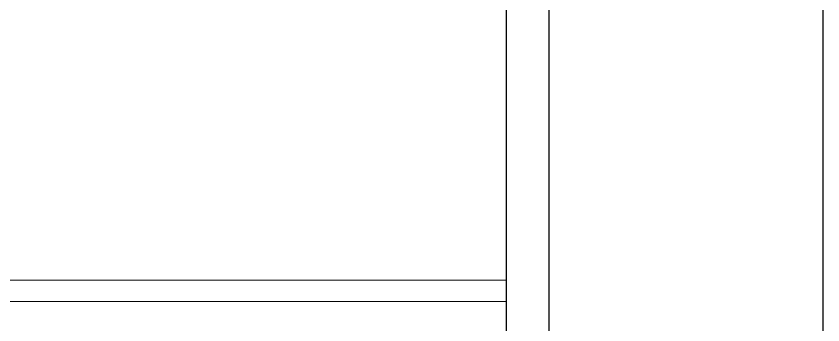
# Model space of a CAD drawing. Header units: millimetres. Extents: x 3348.1 to 3362.1, y 2027.4 to 2066.8.
# Drawn here: x 3358.307 to 3362.104, y 2035.919 to 2037.373 of the extents above; entities that cross this region are included whole.
import ezdxf

# ---------------------------------------------------------------- set-up
doc = ezdxf.new("R2010")
doc.units = ezdxf.units.MM

msp = doc.modelspace()

# ---------------------------------------------------------------- linework, layer by layer
at = {"lineweight": 30}
for p, q in [((3360.6136, 2044.0934), (3360.6136, 2034.2934)), ((3360.8136, 2044.0934), (3360.8136, 2034.0934))]:
    msp.add_line(p, q, dxfattribs=at)
at = {"lineweight": 9}
for p, q in [((3351.0636, 2036.1298), (3360.6136, 2036.1298)), ((3351.0636, 2036.0298), (3360.6136, 2036.0298))]:
    msp.add_line(p, q, dxfattribs=at)
msp.add_lwpolyline([(3348.0714, 2066.8257), (3362.1041, 2066.8257), (3362.1041, 2033.4664), (3348.0714, 2033.4664)], close=True)

doc.saveas('drawing.dxf')
